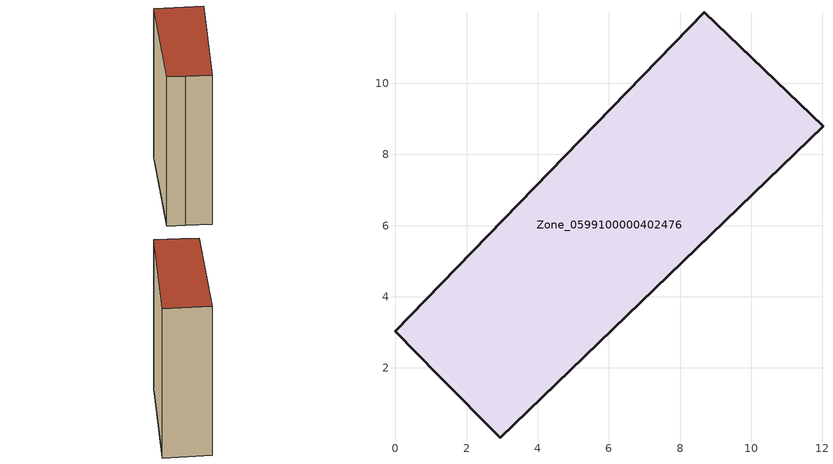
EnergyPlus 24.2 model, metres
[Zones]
Zone_0599100000402476
 floor ground (C_G): 1.22,1.78 0,3.03 8.69,12 12.02,8.79 2.94,0.04 z3.67
 wall outside (C_F): 12.02,8.79 8.69,12 0,3.03 1.22,1.78 2.94,0.04 12.02,8.79 z3.67:19.66
 roof outside (C_R): 0,3.03 1.22,1.78 2.94,0.04 12.02,8.79 8.69,12 z19.66
[BUILDING]
Pand.0599100000402476: North Axis=0; Terrain=City; Loads Convergence Tolerance Value=0.04; Temperature Convergence Tolerance Value=0.4; Solar Distribution=FullExterior; Maximum Number of Warmup Days=25; Minimum Number of Warmup Days=1
[Site:Location]
Rotterdam.The.Hague.AP_ZH_NLD Design_Conditions: Latitude=51.96; Longitude=4.45; Time Zone=1; Elevation=-4.5
[SITE:GROUNDTEMPERATURE:BUILDINGSURFACE]
18, 18, 18, 18, 18, 18, 18, 18, 18, 18, 18, 18
[MATERIAL] Thermal Absorptance=0.9; Solar Absorptance=0.7; Visible Absorptance=0.7
Name | Roughness | Thickness | Conductivity | Density | Specific Heat
G.TI.1946 | MediumSmooth | 0.15 | 1 | 540 | 1210
F.TI.1946 | Rough | 0.3 | 0.857143 | 1920 | 840
R.TI.1946 | MediumRough | 0.2 | 0.1 | 1500 | 1000
[CONSTRUCTION]
C_G: G.TI.1946
C_F: F.TI.1946
C_R: R.TI.1946
[ZONE]
Zone_0599100000402476: Type=1; Multiplier=1; Ceiling Height=Autocalculate; Volume=Autocalculate; Floor Area=autocalculate; Part of Total Floor Area=Yes
[ZONEINFILTRATION:DESIGNFLOWRATE]
Infil_Zone_0599100000402476: Zone or ZoneList or Space or SpaceList=Zone_0599100000402476; Schedule=AlwaysOn; Design Flow Rate Calculation Method=Flow/Area; Flow Rate per Floor Area=0.003; Constant Term Coefficient=1; Temperature Term Coefficient=0; Velocity Term Coefficient=0; Velocity Squared Term Coefficient=0
[HVACTEMPLATE:ZONE:IDEALLOADSAIRSYSTEM]
Zone_0599100000402476: Maximum Heating Supply Air Temperature=50; Minimum Cooling Supply Air Temperature=13; Maximum Heating Supply Air Humidity Ratio=0.0156; Minimum Cooling Supply Air Humidity Ratio=0.0077; Heating Limit=NoLimit; Cooling Limit=NoLimit; Dehumidification Control Type=ConstantSensibleHeatRatio; Cooling Sensible Heat Ratio=0.7; Dehumidification Setpoint=60; Humidification Control Type=None; Humidification Setpoint=30; Outdoor Air Method=None; Outdoor Air Flow Rate per Person=0.00944; Outdoor Air Flow Rate per Zone Floor Area=0; Outdoor Air Flow Rate per Zone=0; Demand Controlled Ventilation Type=None; Outdoor Air Economizer Type=NoEconomizer; Heat Recovery Type=None; Sensible Heat Recovery Effectiveness=0.7; Latent Heat Recovery Effectiveness=0.65
[ZONECONTROL:THERMOSTAT]
ThermostatControl_Zone_0599100000402476: Zone or ZoneList=Zone_0599100000402476; Control Type Schedule=DualSetpointControlType; Control 1=Thermostat_Zone_0599100000402476; Temperature Difference Between Cutout And Setpoint=0
[THERMOSTATSETPOINT:DUALSETPOINT]
Thermostat_Zone_0599100000402476: Heating Setpoint Temperature Schedule=HeatingSetpoint_Zone_0599100000402476; Cooling Setpoint Temperature Schedule=CoolingSetpoint_Zone_0599100000402476
[SCHEDULE:COMPACT]
HeatingSetpoint_Zone_0599100000402476: Through: 12/31, For: AllDays, Until: 24:00, 21
CoolingSetpoint_Zone_0599100000402476: Through: 12/31, For: AllDays, Until: 24:00, 24
DualSetpointControlType: Through: 12/31, For: AllDays, Until: 24:00, 4
AlwaysOn: Through: 12/31, For: AllDays, Until: 24:00, 1
